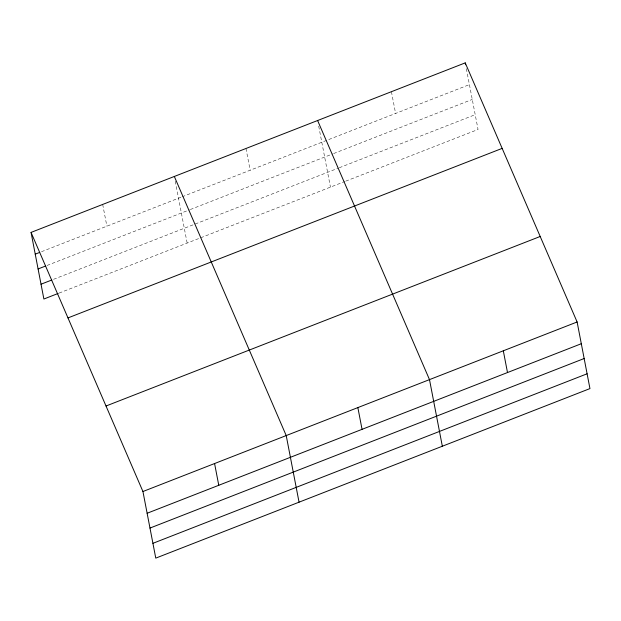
<?xml version="1.0" encoding="UTF-8"?>
<svg xmlns="http://www.w3.org/2000/svg" width="621" height="621" viewBox="0 0 621 621"><rect width="100%" height="100%" fill="white"/><g stroke="black" fill="none" stroke-linecap="round" stroke-linejoin="round"><path stroke-width="0.47" stroke-dasharray="3.1 2.33" d="M41.506 251.707L181.208 197.152M182.1 196.803L469.422 84.619M47.041 265.462L189.428 209.867M190.321 209.518L332.747 153.899M333.648 153.55L472.27 99.422M53.561 279.318L338.391 168.105M339.291 167.748L475.212 114.675M59.104 293.073L344.841 181.503M345.742 181.153L478.061 129.486L466.324 68.543M391.424 91.691L395.608 113.433M318.705 126.187L330.442 187.131M245.97 148.489L250.154 170.232M175.238 181.185L187.162 243.075M102.69 204.433L106.874 226.176"/><path stroke-width="0.93" d="M31.05 232.409L465.23 62.876L577.119 321.981L589.95 388.591L155.77 558.124L142.939 491.514L31.05 232.409L43.881 299.019L58.203 293.423M35.234 254.152L39.713 252.405M38.091 268.955L45.255 266.161M41.025 284.216L51.776 280.017M67.976 317.913L502.156 148.38M106.012 406.01L540.2 236.477M142.939 491.514L577.119 321.981M147.13 513.257L581.31 343.724M149.979 528.067L584.159 358.527M152.913 543.321L587.101 373.788M317.61 120.513L429.499 379.625L442.331 446.235M174.33 176.465L286.219 435.569L299.05 502.179M465.23 62.876L465.595 64.763M503.313 350.803L507.497 372.546M357.859 407.593L362.051 429.336M214.579 463.538L218.771 485.288"/></g></svg>
